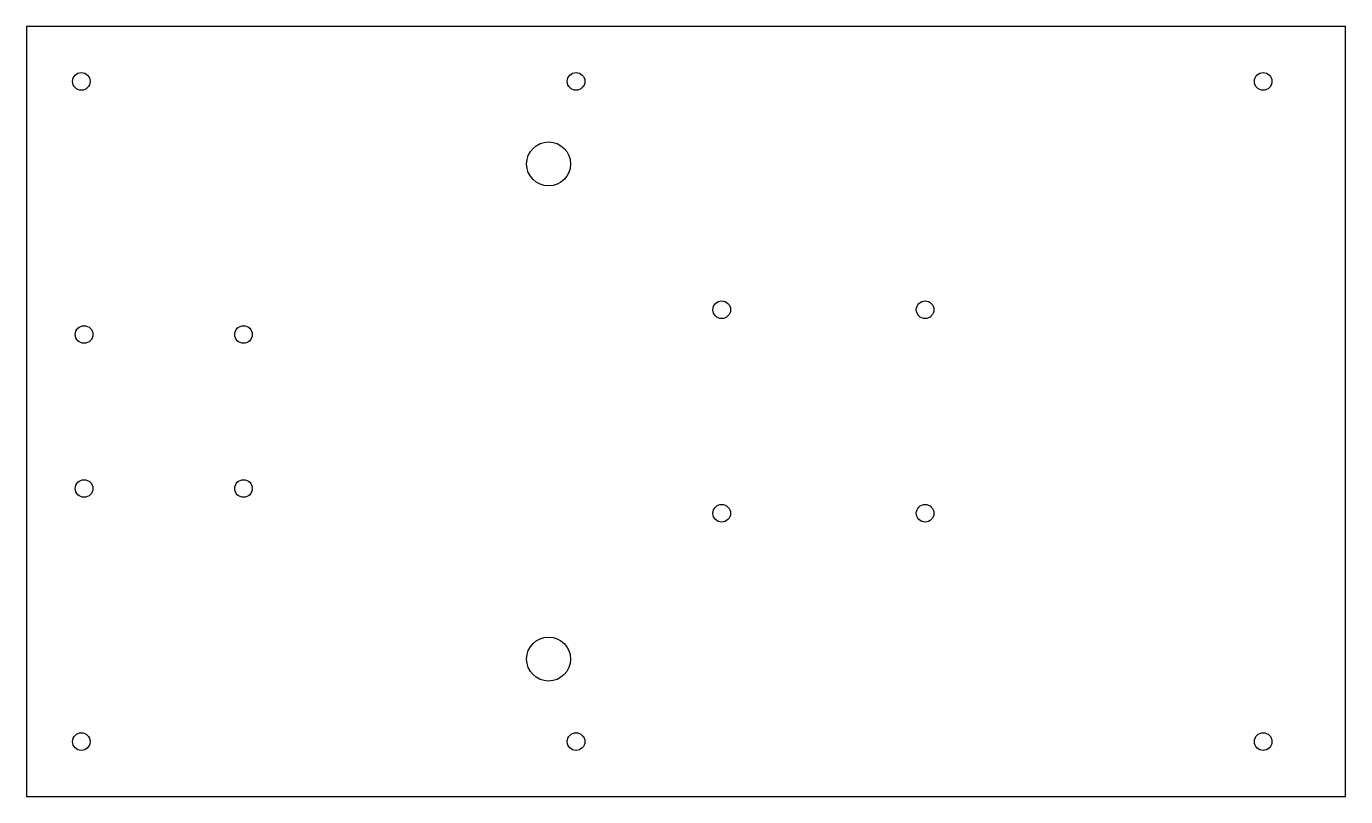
# Model space of a CAD drawing. Header units: millimetres. Extents: x 5 to 245, y 5 to 145.
import ezdxf

# ---------------------------------------------------------------- set-up
doc = ezdxf.new("R2010")
doc.units = ezdxf.units.MM
doc.layers.add('CUT', color=1, linetype='Continuous')

msp = doc.modelspace()

# ---------------------------------------------------------------- linework, layer by layer
at = {"layer": 'CUT'}
msp.add_lwpolyline([(5, 5), (245, 5), (245, 145), (5, 145)], close=True, dxfattribs=at)
for centre, radius in [((15, 135), 1.6), ((105, 135), 1.6), ((230, 135), 1.6), ((100, 120), 4), ((131.5, 93.5), 1.6), ((168.5, 93.5), 1.6), ((15.5, 89), 1.6), ((44.5, 89), 1.6), ((15.5, 61), 1.6), ((44.5, 61), 1.6), ((131.5, 56.5), 1.6), ((168.5, 56.5), 1.6), ((100, 30), 4), ((15, 15), 1.6), ((105, 15), 1.6), ((230, 15), 1.6)]:
    msp.add_circle(centre, radius, dxfattribs=at)

doc.saveas('drawing.dxf')
